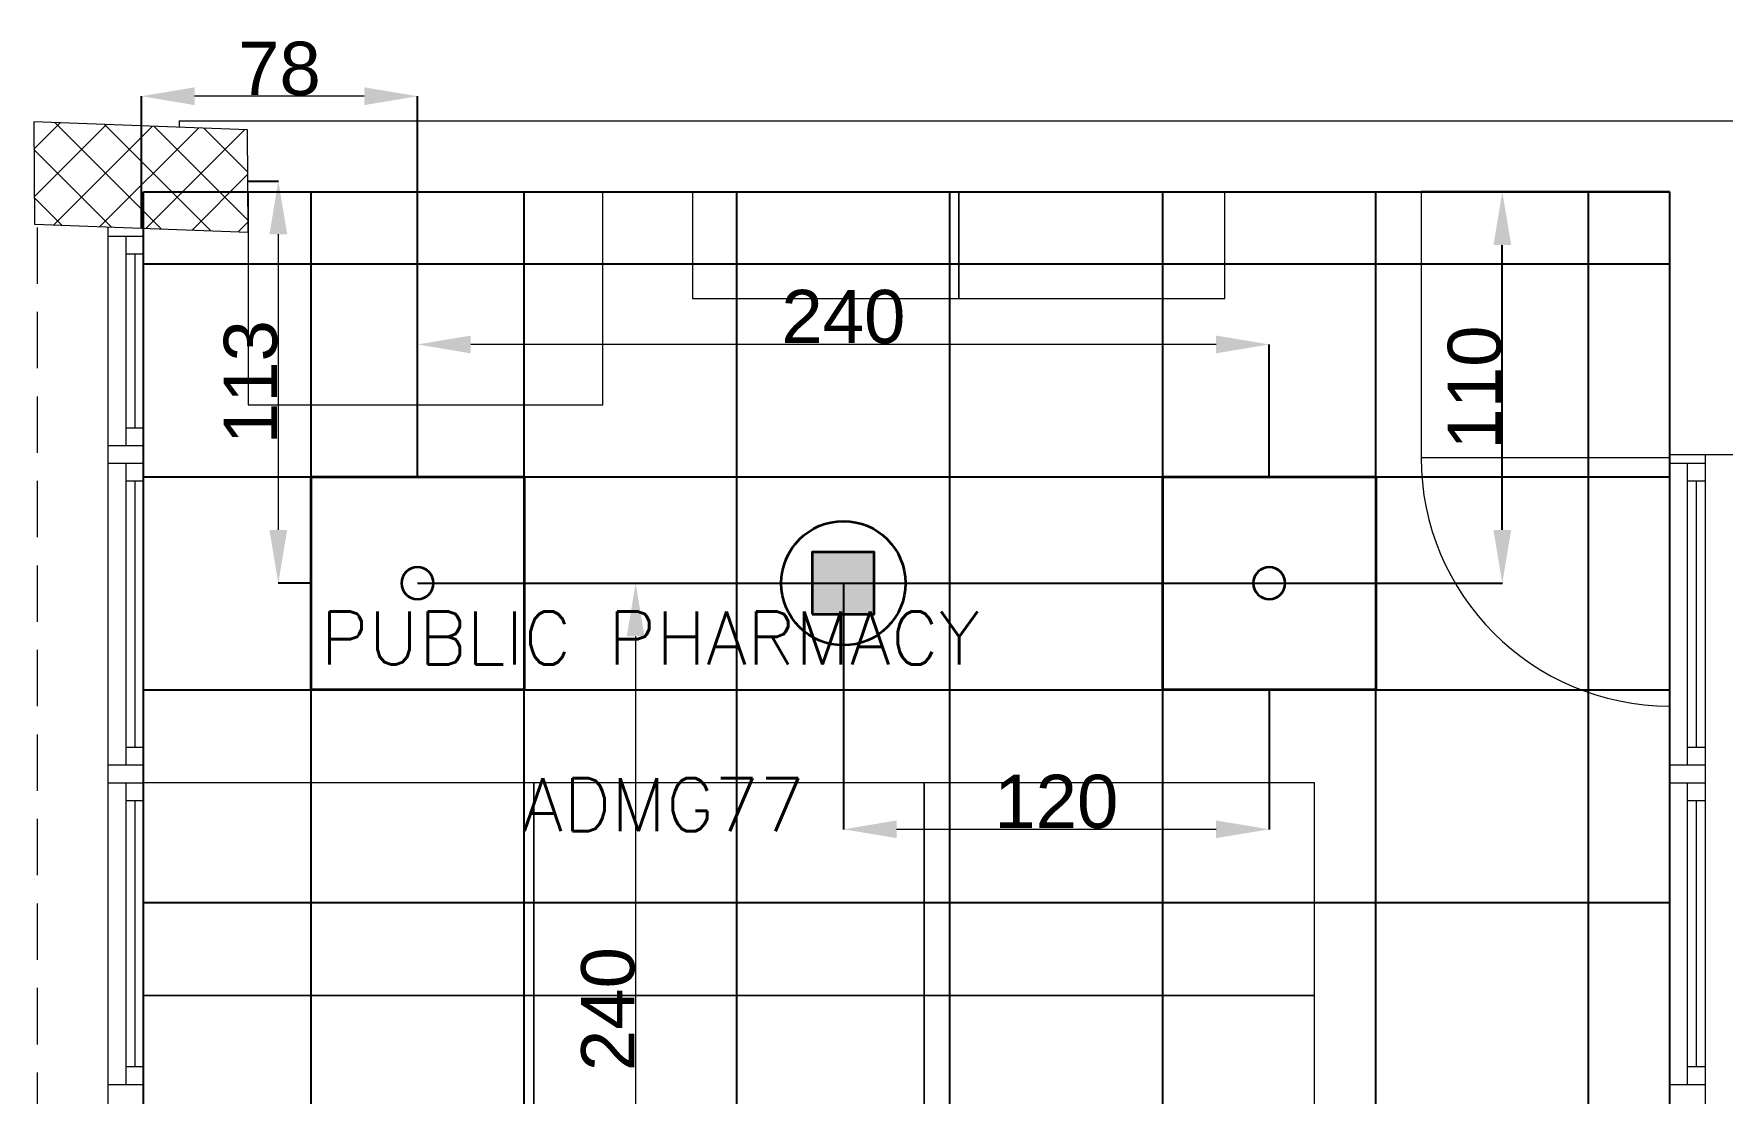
# Model space of a CAD drawing. Header units: inches. Extents: x -12418 to 57169, y -29325 to 19878.
# Drawn here: x -1981 to 2776, y 6063 to 9048 of the extents above; entities that cross this region are included whole.
import ezdxf
from ezdxf.enums import TextEntityAlignment as Align

# ---------------------------------------------------------------- set-up
doc = ezdxf.new("R2010")
doc.units = ezdxf.units.IN
doc.header["$LTSCALE"] = 25
doc.header["$MEASUREMENT"] = 0
doc.header["$PDMODE"] = 3
doc.linetypes.add('00-Ground Floor$0$HIDDEN', pattern=[9.525, 6.35, -3.175])
doc.layers.get('0').update_dxf_attribs({"color": 8})
doc.layers.get('Defpoints').update_dxf_attribs({"color": 8})
for name, color, linetype, lineweight in [('00-Ground Floor$0$72_EGR_BASE_TEXT', 252, 'Continuous', 5), ('00-Ground Floor$0$Aluminum', 251, 'Continuous', 5), ('00-Ground Floor$0$C-HYDR-CTCH', 251, 'Continuous', 5), ('00-Ground Floor$0$Hatch', 254, 'Continuous', 5), ('00-Ground Floor$0$LOADING', 253, 'Continuous', 5), ('00-Ground Floor$0$Proj', 251, 'Continuous', 5), ('00-Ground Floor$0$Walls', 251, 'Continuous', 5), ('E-DIM', 6, 'Continuous', 18), ('E-LITE-CIRC-NUMB', 6, 'Continuous', 25), ('E-LITE-CLNG', 150, 'Continuous', 35), ('E-LITE-CTRL', 6, 'Continuous', 25), ('T-INTC-CLNG @ 100', 33, 'Continuous', 35), ('T-INTC-DEVC-NUMB', 2, 'Continuous', 25)]:
    doc.layers.add(name, color=color, linetype=linetype, lineweight=lineweight)
doc.layers.add('00-Ground Floor$0$False Ceiling', color=251, linetype='Continuous')
doc.styles.add('00-Ground Floor$0$SIMPLEX', font='SIMPLEX.shx', dxfattribs={"height": 150})
doc.styles.add('DC_Simplex', font='SIMPLEX.shx', dxfattribs={"width": 0.7})
doc.styles.get("Standard").update_dxf_attribs({"font": 'arial.ttf'})
doc.dimstyles.get("Standard").update_dxf_attribs({"dimtxt": 150, "dimasz": 150, "dimexe": 0.18, "dimexo": 0.0625, "dimgap": 1, "dimtad": 1, "dimdec": 0, "dimlfac": 0.1, "dimzin": 0, "dimdsep": 46, "dimtxsty": 'Standard', "dimcen": 0.09, "dimclrd": 256, "dimclrt": 7, "dimadec": 0, "dimazin": 0, "dimtfac": 1, "dimtdec": 0, "dimtofl": 0, "dimtmove": 0, "dimatfit": 3, "dimfxl": 1, "dimtolj": 1, "dimtzin": 0, "dimarcsym": 0})

# ---------------------------------------------------------------- blocks, each defined once
blk = doc.blocks.new('00-Ground Floor$0$Refrigerator')
at = {"layer": '00-Ground Floor$0$LOADING'}
blk.add_line((-146949.8, -95141.2), (-146949.8, -95841.2), dxfattribs=at)
blk.add_lwpolyline([(-147649.8, -94391.2), (-147649.8, -95141.2), (-146949.8, -95141.2), (-146949.8, -94391.2), (-147649.8, -94391.2)], dxfattribs=at)
blk.add_arc((-146949.8, -95141.2), 700, 180, 270, dxfattribs=at)
blk = doc.blocks.new('00-Ground Floor$0$A$Ce9e1c4c3')
at = {"layer": '00-Ground Floor$0$False Ceiling', "color": 254}
for p, q in [((-101672.1, 8602.6), (-97372.1, 8602.6)), ((-101672.1, 1527.6), (-101672.1, 8602.6)), ((-97372.1, 8602.6), (-97372.1, 1527.6))]:
    blk.add_line(p, q, dxfattribs=at)
at = {"layer": '00-Ground Floor$0$False Ceiling', "color": 254, "linetype": 'Continuous'}
for p, q in [((-101200, 1527.6), (-101200, 8602.6)), ((-100600, 1527.6), (-100600, 8602.6)), ((-100000, 1527.6), (-100000, 8602.6)), ((-99400, 1527.6), (-99400, 8602.6)), ((-98800, 1527.6), (-98800, 8602.6)), ((-98200, 1527.6), (-98200, 8602.6)), ((-97600, 1527.6), (-97600, 8602.6)), ((-101672.1, 8400), (-97372.1, 8400)), ((-101672.1, 7800), (-97372.1, 7800)), ((-101672.1, 7200), (-97372.1, 7200)), ((-101672.1, 6600), (-97372.1, 6600))]:
    blk.add_line(p, q, dxfattribs=at)
blk = doc.blocks.new('00-Ground Floor')
at = {"layer": '00-Ground Floor$0$Hatch'}
h = blk.add_hatch(dxfattribs=at)
h.set_pattern_fill('ANSI37', color=256, scale=30)
h.set_pattern_definition([(45, (-1981.42, -13099.68), (-67.35192, 67.35192), []), (135, (-1981.42, -13099.68), (-67.35192, -67.35192), [])])
h.paths.add_polyline_path([(48971.2, 8818.2), (48367.3, 8810.1), (48371.2, 8521.7), (48975.1, 8529.8)])
h.paths.add_polyline_path([(41810.5, 8810.5), (41227, 8805), (41207, 8513.7), (41790.5, 8519.1)])
h.paths.add_polyline_path([(27433.5, 8803.1), (26834.4, 8799), (26828.7, 8506), (27427.8, 8510)])
h.paths.add_polyline_path([(34618.7, 8805.3), (34017.5, 8797.8), (34009.3, 8512.1), (34610.5, 8519.6)])
h.paths.add_polyline_path([(20214.3, 8812.4), (19607.8, 8790.5), (19622.4, 8498), (20228.8, 8519.8)])
h.paths.add_polyline_path([(13477.7, 8802), (12255.7, 8825.9), (12249.3, 8529.8), (13471.3, 8505.8)])
h.paths.add_polyline_path([(13491.8, 1601.9), (12276.8, 1586.2), (12263.3, 1293.7), (13478.3, 1309.4)])
h.paths.add_polyline_path([(13465.7, -5591.3), (12262.6, -5607.3), (12256.9, -5900.3), (13460, -5884.3)])
h.paths.add_polyline_path([(13484.2, -12790), (12287.5, -12801.4), (12290.4, -13095.9), (13487, -13084.4)])
h.paths.add_polyline_path([(5849.2, -12787.9), (5245.6, -12791.6), (5256.3, -13077.1), (5859.8, -13073.4)])
h.paths.add_polyline_path([(5833.8, -5589.9), (5236.9, -5588.3), (5236.8, -5889.5), (5833.6, -5891)])
h.paths.add_polyline_path([(5843.6, 1599.7), (5224.3, 1600.9), (5213.7, 1298), (5833, 1296.7)])
h.paths.add_polyline_path([(5820.3, 8779.1), (5219.7, 8793.5), (5216, 8503.9), (5816.7, 8489.4)])
h.paths.add_polyline_path([(-1378.8, 8777.2), (-1981.4, 8799.9), (-1979.5, 8511.6), (-1376.9, 8488.9)])
h.paths.add_polyline_path([(-1371.1, -5601.1), (-1973.1, -5608.1), (-1969.7, -5899.7), (-1367.7, -5892.7)])
h.paths.add_polyline_path([(-1353.5, -12795.7), (-1951.9, -12796.7), (-1947.1, -13097.4), (-1348.7, -13096.4)])
h.paths.add_polyline_path([(20233.2, -12782.5), (19627.5, -12795.4), (19633.2, -13096.6), (20238.9, -13083.7)])
h.paths.add_polyline_path([(20226.6, -5590), (19632.3, -5607.6), (19634.4, -5904.1), (20228.7, -5886.6)])
h.paths.add_polyline_path([(20217.9, 1618), (19619, 1610.4), (19623, 1310.2), (20221.9, 1317.9)])
h.paths.add_polyline_path([(27418.3, 1602.8), (26816.3, 1607.5), (26820.6, 1315.3), (27422.5, 1310.7)])
h.paths.add_polyline_path([(27422, -5579.9), (26818.1, -5597.5), (26831.6, -5897.5), (27431.7, -5876.5)])
h.paths.add_polyline_path([(27438.1, -12795.9), (26834.3, -12789.3), (26831.9, -13075), (27435.7, -13081.6)])
h.paths.add_polyline_path([(34636.6, -12785.4), (34039.3, -12800), (34048.3, -13099.7), (34645.6, -13085.1)])
h.paths.add_polyline_path([(34629.3, -5597.1), (34028, -5595.2), (34029.2, -5892.4), (34630.4, -5894.3)])
h.paths.add_polyline_path([(34592.8, 1606.7), (34012, 1611.4), (34031.7, 1321.6), (34612.5, 1316.9)])
h.paths.add_polyline_path([(41796.2, 1606), (41198.6, 1619.8), (41200.6, 1327.8), (41798.2, 1314.1)])
h.paths.add_polyline_path([(41797.2, -5592.6), (41228.8, -5600.2), (41230.6, -5894.3), (41799, -5886.7)])
h.paths.add_polyline_path([(41834.3, -12789.7), (41229, -12792.4), (41230.4, -13096.9), (41835.6, -13094.3)])
h.paths.add_polyline_path([(49008.5, -12790.2), (48420.5, -12774.1), (48407.3, -13081.4), (48995.3, -13097.4)])
h.paths.add_polyline_path([(48992.7, -5590.8), (48389.5, -5589.7), (48387.5, -5886.2), (48990.7, -5887.3)])
at = {"layer": '00-Ground Floor$0$Aluminum'}
for p, q in [((-1772.1, 1823.4, 0), (-1772.1, 8502.6, 0)), ((-1772.1, 8477.6, 0), (-1672.1, 8477.6, 0)), ((-1722.1, 8477.6, 0), (-1722.1, 7888, 0)), ((-1672.1, 8502.6, 0), (-1672.1, 1823.4, 0)), ((-1722.1, 8427.6, 0), (-1672.1, 8427.6, 0)), ((-1697.1, 8427.6, 0), (-1697.1, 7938, 0)), ((-1722.1, 7938, 0), (-1672.1, 7938, 0)), ((-1772.1, 7888, 0), (-1672.1, 7888, 0)), ((2627.9, 2463, 0), (2627.9, 7863, 0)), ((2727.9, 7863, 0), (2727.9, 2463, 0)), ((-1772.1, 7838, 0), (-1672.1, 7838, 0)), ((-1722.1, 7838, 0), (-1722.1, 6988, 0)), ((2627.9, 7838, 0), (2727.9, 7838, 0)), ((2677.9, 7838, 0), (2677.9, 6988, 0)), ((-1722.1, 7788, 0), (-1672.1, 7788, 0)), ((-1697.1, 7788, 0), (-1697.1, 7038, 0)), ((2677.9, 7788, 0), (2727.9, 7788, 0)), ((2702.9, 7788, 0), (2702.9, 7038, 0)), ((-1722.1, 7038, 0), (-1672.1, 7038, 0)), ((2677.9, 7038, 0), (2727.9, 7038, 0)), ((-1772.1, 6988, 0), (-1672.1, 6988, 0)), ((2627.9, 6988, 0), (2727.9, 6988, 0)), ((-1772.1, 6938, 0), (-1672.1, 6938, 0)), ((-1722.1, 6938, 0), (-1722.1, 6088, 0)), ((2627.9, 6938, 0), (2727.9, 6938, 0)), ((2677.9, 6938, 0), (2677.9, 6088, 0)), ((-1722.1, 6888, 0), (-1672.1, 6888, 0)), ((-1697.1, 6888, 0), (-1697.1, 6138, 0)), ((2677.9, 6888, 0), (2727.9, 6888, 0)), ((2702.9, 6888, 0), (2702.9, 6138, 0)), ((-1722.1, 6138, 0), (-1672.1, 6138, 0)), ((2677.9, 6138, 0), (2727.9, 6138, 0)), ((-1772.1, 6088, 0), (-1672.1, 6088, 0)), ((2627.9, 6088, 0), (2727.9, 6088, 0))]:
    blk.add_line(p, q, dxfattribs=at)
at = {"layer": '00-Ground Floor$0$C-HYDR-CTCH', "flags": 128}
blk.add_lwpolyline([(-1979.5, 8511.6), (-1376.9, 8488.9), (-1378.8, 8777.2), (-1981.4, 8799.9), (-1979.5, 8511.6)], dxfattribs=at)
at = {"layer": '00-Ground Floor$0$LOADING', "elevation": 0}
for points in [[(-1377.6, 8602.6), (-1377.6, 8002.6), (-377.6, 8002.6), (-377.6, 8602.6)], [(-124.9, 8602.6), (-124.9, 8302.6), (625.1, 8302.6), (625.1, 8602.6)], [(625.1, 8602.6), (625.1, 8302.6), (1375.1, 8302.6), (1375.1, 8602.6)], [(-1672.1, 6938), (-1672.1, 6338), (-572.1, 6338), (-572.1, 6938)], [(-572.1, 6938), (-572.1, 6338), (527.9, 6338), (527.9, 6938)], [(527.9, 6938), (527.9, 6338), (1627.9, 6338), (1627.9, 6938)], [(-1672.1, 6338), (-1672.1, 5738), (-572.1, 5738), (-572.1, 6338)], [(-572.1, 6338), (-572.1, 5738), (527.9, 5738), (527.9, 6338)], [(527.9, 6338), (527.9, 5738), (1627.9, 5738), (1627.9, 6338)]]:
    blk.add_lwpolyline(points, close=True, dxfattribs=at)
at = {"layer": '00-Ground Floor$0$Proj', "linetype": '00-Ground Floor$0$HIDDEN'}
blk.add_line((-1972.1, 8502.6, 0), (-1972.1, 1823.4, 0), dxfattribs=at)
at = {"layer": '00-Ground Floor$0$Walls'}
for p, q in [((-1572.1, 8802.6, 0), (2927.9, 8802.6, 0)), ((-1572.1, 8802.6, 0), (-1572.1, 8784.5, 0)), ((-1377.6, 8602.6, 0), (2627.9, 8602.6, 0)), ((2627.9, 7863, 0), (2627.9, 8602.6, 0)), ((2627.9, 7863, 0), (2827.9, 7863, 0))]:
    blk.add_line(p, q, dxfattribs=at)
at = {"layer": '00-Ground Floor$0$False Ceiling', "color": 254}
blk.add_blockref('00-Ground Floor$0$A$Ce9e1c4c3', (100000, 0), dxfattribs=at)
at = {"layer": '00-Ground Floor$0$LOADING'}
blk.add_blockref('00-Ground Floor$0$Refrigerator', (149577.7, 102995.2, 0), dxfattribs=at)
at = {"layer": '00-Ground Floor$0$72_EGR_BASE_TEXT', "char_height": 150, "attachment_point": 2, "style": '00-Ground Floor$0$SIMPLEX'}
for s, insert in [('PUBLIC PHARMACY', (-244.5, 7420.7)), ('ADMG77', (-206.5, 6951.1, 0))]:
    blk.add_mtext(s, dxfattribs=dict(at, insert=insert))
blk = doc.blocks.new('*U58')
blk.add_lwpolyline([(-300, 300), (-300, -300), (300, -300), (300, 300)], close=True)
blk.add_circle((0, 0), 45)
at = {"layer": 'E-LITE-CIRC-NUMB', "style": 'DC_Simplex', "width": 0.7, "flags": 8}
blk.add_attdef('CIRCUIT', text='', height=200, rotation=0, dxfattribs=at).set_placement((-473.9, 300), align=Align.RIGHT)
at = {"layer": 'E-LITE-CTRL', "style": 'DC_Simplex', "width": 0.7, "flags": 8}
blk.add_attdef('CONTROL', (1118.9, -935), '', height=200, rotation=360, dxfattribs=at)
blk = doc.blocks.new('DC_PA-CL-Speaker')
blk.add_hatch(color=256).paths.add_polyline_path([(-0.883, -0.87), (0.865, -0.87), (0.865, 0.878), (-0.883, 0.878)])
blk.add_lwpolyline([(-0.883, -0.87), (0.865, -0.87), (0.865, 0.878), (-0.883, 0.878)], close=True)
blk.add_circle((0, 0), 1.75)
at = {"layer": 'T-INTC-DEVC-NUMB', "style": 'DC_Simplex', "width": 0.7}
blk.add_attdef('DC_CONTROL', (3.364, 2.471), '', height=2, rotation=360, dxfattribs=at)
blk = doc.blocks.new('*D212')
at = {"layer": 'Defpoints', "color": 0, "transparency": 16777216}
for p in [(-900, 8172.7), (-900, 7800), (1500, 7800)]:
    blk.add_point(p, dxfattribs=at)
at = {"layer": 'E-DIM', "color": 0, "lineweight": -2, "transparency": 16777216}
for p, q in [((-900, 7800.1), (-900, 8172.9)), ((1500, 7800.1), (1500, 8172.9))]:
    blk.add_line(p, q, dxfattribs=at)
at = {"layer": 'E-DIM', "transparency": 16777216}
blk.add_line((1350, 8172.7), (-750, 8172.7), dxfattribs=at)
for points in [[(-750, 8197.7), (-750, 8147.7), (-900, 8172.7)], [(1350, 8197.7), (1350, 8147.7), (1500, 8172.7)]]:
    blk.add_solid(points, dxfattribs=at)
at = {"layer": 'E-DIM', "color": 7, "transparency": 16777216, "insert": (300, 8250.3), "char_height": 150, "attachment_point": 5}
blk.add_mtext('\\A1;240', dxfattribs=at)
blk = doc.blocks.new('*D213')
at = {"layer": 'Defpoints', "color": 0, "transparency": 16777216}
for p in [(-600, 7500), (-600, 5100), (-285.4, 5100)]:
    blk.add_point(p, dxfattribs=at)
at = {"layer": 'E-DIM', "color": 0, "lineweight": -2, "transparency": 16777216}
for p, q in [((-599.9, 7500), (-285.2, 7500)), ((-599.9, 5100), (-285.2, 5100))]:
    blk.add_line(p, q, dxfattribs=at)
at = {"layer": 'E-DIM', "transparency": 16777216}
blk.add_line((-285.4, 7350), (-285.4, 5250), dxfattribs=at)
for points in [[(-310.4, 7350), (-260.4, 7350), (-285.4, 7500)], [(-310.4, 5250), (-260.4, 5250), (-285.4, 5100)]]:
    blk.add_solid(points, dxfattribs=at)
at = {"layer": 'E-DIM', "color": 7, "transparency": 16777216, "insert": (-362.9, 6300), "char_height": 150, "attachment_point": 5, "rotation": 90}
blk.add_mtext('\\A1;240', dxfattribs=at)
blk = doc.blocks.new('*D214')
at = {"layer": 'Defpoints', "color": 0, "transparency": 16777216}
for p in [(300, 7500), (1500, 7200), (1500, 6806.6)]:
    blk.add_point(p, dxfattribs=at)
at = {"layer": 'E-DIM', "color": 0, "lineweight": -2, "transparency": 16777216}
for p, q in [((300, 7499.9), (300, 6806.5)), ((1500, 7199.9), (1500, 6806.5))]:
    blk.add_line(p, q, dxfattribs=at)
at = {"layer": 'E-DIM', "transparency": 16777216}
blk.add_line((450, 6806.6), (1350, 6806.6), dxfattribs=at)
for points in [[(450, 6831.6), (450, 6781.6), (300, 6806.6)], [(1350, 6831.6), (1350, 6781.6), (1500, 6806.6)]]:
    blk.add_solid(points, dxfattribs=at)
at = {"layer": 'E-DIM', "color": 7, "transparency": 16777216, "insert": (900, 6884.2), "char_height": 150, "attachment_point": 5}
blk.add_mtext('\\A1;120', dxfattribs=at)
blk = doc.blocks.new('*D216')
at = {"layer": 'Defpoints', "color": 0, "transparency": 16777216}
for p in [(-1678.2, 8872.1), (-1678.2, 8500.2), (-900, 7800)]:
    blk.add_point(p, dxfattribs=at)
at = {"layer": 'E-DIM', "color": 0, "lineweight": -2, "transparency": 16777216}
for p, q in [((-1678.2, 8500.3), (-1678.2, 8872.2)), ((-900, 7800.1), (-900, 8872.2))]:
    blk.add_line(p, q, dxfattribs=at)
at = {"layer": 'E-DIM', "transparency": 16777216}
blk.add_line((-1050, 8872.1), (-1528.2, 8872.1), dxfattribs=at)
for points in [[(-1528.2, 8897.1), (-1528.2, 8847.1), (-1678.2, 8872.1)], [(-1050, 8897.1), (-1050, 8847.1), (-900, 8872.1)]]:
    blk.add_solid(points, dxfattribs=at)
at = {"layer": 'E-DIM', "color": 7, "transparency": 16777216, "insert": (-1289.1, 8949.6), "char_height": 150, "attachment_point": 5}
blk.add_mtext('\\A1;78', dxfattribs=at)
blk = doc.blocks.new('*D217')
at = {"layer": 'Defpoints', "color": 0, "transparency": 16777216}
for p in [(-1377.8, 8633), (-1292.3, 7500), (-1200, 7500)]:
    blk.add_point(p, dxfattribs=at)
at = {"layer": 'E-DIM', "color": 0, "lineweight": -2, "transparency": 16777216}
for p, q in [((-1377.8, 8633), (-1292.1, 8633)), ((-1200.1, 7500), (-1292.5, 7500))]:
    blk.add_line(p, q, dxfattribs=at)
at = {"layer": 'E-DIM', "transparency": 16777216}
blk.add_line((-1292.3, 8483), (-1292.3, 7650), dxfattribs=at)
for points in [[(-1317.3, 8483), (-1267.3, 8483), (-1292.3, 8633)], [(-1317.3, 7650), (-1267.3, 7650), (-1292.3, 7500)]]:
    blk.add_solid(points, dxfattribs=at)
at = {"layer": 'E-DIM', "color": 7, "transparency": 16777216, "insert": (-1369.9, 8066.5), "char_height": 150, "attachment_point": 5, "rotation": 90}
blk.add_mtext('\\A1;113', dxfattribs=at)
blk = doc.blocks.new('*D397')
at = {"layer": 'Defpoints', "color": 0, "transparency": 16777216}
for p in [(-900, 8602.6), (2156.7, 8602.6), (-900, 7500)]:
    blk.add_point(p, dxfattribs=at)
at = {"layer": 'E-DIM', "color": 0, "lineweight": -2, "transparency": 16777216}
for p, q in [((-899.9, 8602.6), (2156.9, 8602.6)), ((-899.9, 7500), (2156.9, 7500))]:
    blk.add_line(p, q, dxfattribs=at)
at = {"layer": 'E-DIM', "lineweight": -2, "transparency": 16777216}
blk.add_line((2156.7, 7650), (2156.7, 8452.6), dxfattribs=at)
at = {"layer": 'E-DIM', "transparency": 16777216}
for points in [[(2131.7, 8452.6), (2181.7, 8452.6), (2156.7, 8602.6)], [(2131.7, 7650), (2181.7, 7650), (2156.7, 7500)]]:
    blk.add_solid(points, dxfattribs=at)
at = {"layer": 'E-DIM', "color": 7, "transparency": 16777216, "insert": (2079.1, 8051.3), "char_height": 150, "attachment_point": 5, "rotation": 90}
blk.add_mtext('\\A1;110', dxfattribs=at)

msp = doc.modelspace()

# ---------------------------------------------------------------- block references
msp.add_blockref('00-Ground Floor', (0, 0))
at = {"layer": 'E-LITE-CLNG', "xscale": -1}
for p in [(-900, 7500), (1500, 7500)]:
    msp.add_blockref('*U58', p, dxfattribs=at)
at = {"layer": 'T-INTC-CLNG @ 100', "xscale": 100, "yscale": 100, "zscale": 100}
msp.add_blockref('DC_PA-CL-Speaker', (300, 7500), dxfattribs=at)

# ---------------------------------------------------------------- dimensions: what is measured, and where the dimension line sits
at = {"layer": 'E-DIM'}
for base, p1, p2, override, picture, middle in [((-1678.2, 8872.1), (-900, 7800), (-1678.2, 8500.2), {"dimlwd": 65535}, '*D216', (-1289.1, 8949.6)), ((-900, 8172.7), (1500, 7800), (-900, 7800), {"dimtxt": 150, "dimasz": 150, "dimlwd": 65535}, '*D212', (300, 8250.3)), ((1500, 6806.6), (300, 7500), (1500, 7200), {"dimtxt": 150, "dimasz": 150, "dimlwd": 65535}, '*D214', (900, 6884.2))]:
    dim = msp.add_linear_dim(base=base, p1=p1, p2=p2, dimstyle='Standard', override=override, dxfattribs=at)
    dim.commit()
    dim.dimension.update_dxf_attribs({"geometry": picture, "text_midpoint": middle})
for base, p1, p2, override, picture, middle in [((-1292.3, 7500), (-1377.8, 8633), (-1200, 7500), {"dimlwd": 65535}, '*D217', (-1369.9, 8066.5)), ((-285.4, 5100), (-600, 7500), (-600, 5100), {"dimtxt": 150, "dimasz": 150, "dimlwd": 65535}, '*D213', (-362.9, 6300))]:
    dim = msp.add_linear_dim(base=base, p1=p1, p2=p2, angle=90, dimstyle='Standard', override=override, dxfattribs=at)
    dim.commit()
    dim.dimension.update_dxf_attribs({"geometry": picture, "text_midpoint": middle})
dim = msp.add_linear_dim(base=(2156.7, 8602.6), p1=(-900, 7500), p2=(-900, 8602.6), angle=90, dimstyle='Standard', dxfattribs=at)
dim.commit()
dim.dimension.update_dxf_attribs({"geometry": '*D397', "text_midpoint": (2079.1, 8051.3)})

doc.saveas('drawing.dxf')
